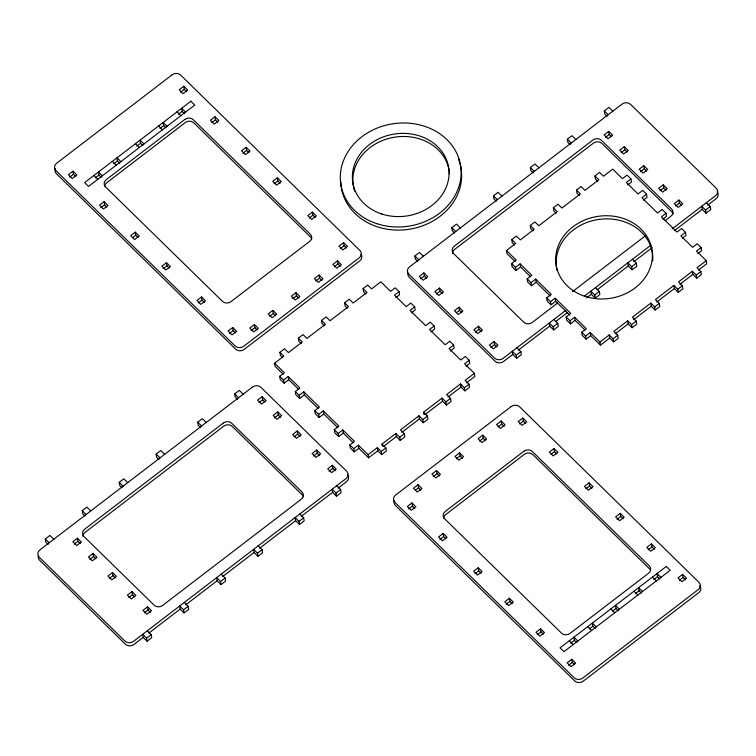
<?xml version="1.0" encoding="UTF-8"?>
<svg xmlns="http://www.w3.org/2000/svg" width="756" height="756" viewBox="0 0 756 756"><rect width="100%" height="100%" fill="white"/><g stroke="black" fill="none" stroke-linecap="round" stroke-linejoin="round"><path stroke-width="1.13" d="M72.954 171.158L68.333 174.693L72.226 178.511L76.847 174.967L72.954 171.158L73.427 174.267L75.77 176.564M183.821 86.25L179.2 89.784L183.103 93.602L187.715 90.058L183.821 86.25L184.294 89.359L186.637 91.646M69.732 177.102L73.427 174.267M180.599 92.194L184.294 89.359M95.284 177.925L98.979 175.099L98.497 171.981L102.4 175.798M113.759 163.778L117.454 160.943L116.982 157.834L120.875 161.642M136.855 146.088L140.55 143.253L140.077 140.144L143.971 143.952M159.96 128.397L163.655 125.562L163.173 122.453L167.076 126.271M178.435 114.241L182.13 111.415L181.657 108.297L185.551 112.115M104.13 201.663L99.508 205.207L103.402 209.015L108.023 205.481L104.13 201.663L104.602 204.781L106.946 207.068M214.997 116.755L210.376 120.289L214.269 124.107L218.89 120.573L214.997 116.755L215.469 119.873L217.813 122.16M100.907 207.607L104.602 204.781M211.774 122.699L215.469 119.873M135.305 232.177L130.684 235.711L134.577 239.529L139.198 235.985L135.305 232.177L135.778 235.286L138.112 237.573M246.172 147.259L241.551 150.803L245.445 154.611L250.066 151.077L246.172 147.259L246.645 150.378L248.989 152.665M133.009 237.412L135.778 235.286M242.95 153.203L246.645 150.378M166.481 262.682L161.86 266.216L165.753 270.034L170.374 266.499L166.481 262.682L166.953 265.8L169.287 268.087M277.348 177.773L272.727 181.308L276.62 185.125L281.241 181.582L277.348 177.773L277.821 180.882L280.164 183.169M163.258 268.626L166.953 265.8M274.126 183.717L277.821 180.882M201.55 297.004L196.929 300.538L200.822 304.356L205.443 300.822L201.55 297.004L202.022 300.113L204.366 302.409M312.417 212.096L307.796 215.63L311.699 219.448L316.31 215.904L312.417 212.096L312.889 215.205L315.233 217.492M198.327 302.948L202.022 300.113M309.195 218.04L312.889 215.205M232.725 327.509L228.104 331.052L231.997 334.861L236.619 331.326L232.725 327.509L233.198 330.627L235.532 332.914M343.593 242.6L338.971 246.135L342.865 249.952L347.486 246.418L343.593 242.6L344.065 245.719L346.409 248.006M229.503 333.453L233.198 330.627M340.37 248.544L344.065 245.719M254.375 324.522L249.754 328.066L253.647 331.875L258.269 328.34L254.375 324.522L254.848 327.641L257.191 329.928M272.85 310.376L268.229 313.91L272.132 317.728L276.753 314.184L272.85 310.376L273.332 313.485L275.666 315.772M295.955 292.685L291.334 296.22L295.227 300.037L299.849 296.494L295.955 292.685L296.428 295.794L298.762 298.081M319.051 274.995L314.43 278.529L318.323 282.347L322.944 278.803L319.051 274.995L319.523 278.104L321.867 280.391M337.526 260.839L332.905 264.383L336.807 268.191L341.419 264.657L337.526 260.839L337.998 263.957L340.342 266.244M251.153 330.466L254.848 327.641M269.637 316.32L273.332 313.485M292.733 298.629L296.428 295.794M315.828 280.939L319.523 278.104M334.303 266.783L337.998 263.957M282.744 357.701L280.41 355.414L279.937 352.305L284.549 348.762L288.452 352.579L302.305 341.967L298.412 338.149L303.033 334.615L306.927 338.423L325.401 324.277L321.508 320.459L326.129 316.925L330.022 320.733L348.507 306.586L344.604 302.769L349.225 299.234L353.128 303.043L366.981 292.43L363.088 288.622L367.709 285.078L371.602 288.896L380.844 281.818L390.578 291.353L395.199 287.819L399.102 291.627L399.574 294.745L395.879 297.571M283.188 374.248L275.071 366.301L274.589 363.192L283.831 356.114L279.937 352.305M48.1 544.367L45.766 542.08L45.284 538.962L49.905 535.428L53.808 539.236M85.059 516.064L82.725 513.778L82.243 510.659L86.864 507.125L90.758 510.933M122.018 487.762L119.675 485.465L119.202 482.356L123.823 478.822L127.717 482.63M158.968 459.459L156.634 457.163L156.161 454.054L160.773 450.519L164.676 454.328M200.548 427.612L198.214 425.326L197.732 422.207L202.353 418.673L206.246 422.491M237.507 399.31L235.163 397.023L234.691 393.904L239.312 390.37L243.205 394.188M417.709 261.368L415.375 259.081L414.893 255.972L419.514 252.428L423.417 256.246M454.668 233.065L452.334 230.778L451.852 227.669L456.473 224.126L460.366 227.943M496.248 201.228L493.904 198.941L493.432 195.823L498.053 192.289L501.946 196.097M533.197 172.926L530.863 170.639L530.381 167.52L535.002 163.986L538.905 167.794M570.156 144.623L567.822 142.336L567.34 139.217L571.961 135.683L575.855 139.491M607.115 116.32L604.772 114.033L604.299 110.915L608.92 107.38L612.814 111.189M284.086 383.188L283.613 380.079L288.225 376.535L288.707 379.654L284.086 383.188L280.192 379.38L279.711 376.261L284.332 372.727L274.589 363.192M399.102 291.627L394.481 295.171L406.17 306.605L410.791 303.071L414.685 306.879L415.167 309.998L411.462 312.823M77.452 538.206L72.831 541.74L76.725 545.558L81.346 542.014L77.452 538.206L77.925 541.315L80.259 543.602M262.19 396.645L257.569 400.179L261.463 403.997L266.084 400.453L262.19 396.645L262.663 399.754L265.006 402.041M423.918 272.859L419.296 276.394L423.19 280.211L427.811 276.668L423.918 272.859L424.39 275.968L426.734 278.255M608.741 131.383L604.12 134.918L608.022 138.735L612.643 135.192L608.741 131.383L609.223 134.492L611.557 136.779M74.23 544.15L77.925 541.315M258.968 402.589L262.663 399.754M420.695 278.803L424.39 275.968M605.518 137.327L609.223 134.492M299.669 398.44L299.196 395.331L303.817 391.797L304.29 394.906L299.669 398.44L295.776 394.632L295.303 391.513L299.924 387.979L288.225 376.535M414.685 306.879L410.064 310.423L425.656 325.675L430.277 322.141L434.171 325.949L434.643 329.068L430.948 331.893M93.035 553.458L88.414 556.992L92.317 560.81L96.929 557.267L93.035 553.458L93.508 556.567L95.851 558.854M277.773 411.897L273.152 415.431L277.055 419.249L281.676 415.705L277.773 411.897L278.255 415.006L280.589 417.293M439.501 288.112L434.88 291.646L438.782 295.464L443.403 291.92L439.501 288.112L439.983 291.221L442.317 293.508M624.333 146.636L619.712 150.17L623.605 153.988L628.227 150.444L624.333 146.636L624.806 149.745L627.14 152.041M89.813 559.402L93.508 556.567M274.56 417.841L278.255 415.006M436.288 294.056L439.983 291.221M621.111 152.58L624.806 149.745M514.609 245.02L512.266 242.733L511.793 239.614L516.414 236.08L520.308 239.898L534.171 229.276L530.268 225.468L534.889 221.933L538.782 225.742L557.267 211.595L553.373 207.777L557.985 204.243L561.888 208.051L580.362 193.905L576.469 190.087L581.09 186.552L584.983 190.361L598.837 179.748L594.944 175.94L599.565 172.396L603.458 176.214L612.7 169.136L622.443 178.671L627.064 175.127L630.958 178.945L631.44 182.054L627.735 184.889M515.044 261.567L506.926 253.619L506.454 250.51L515.687 243.432L511.793 239.614M319.155 417.51L318.682 414.401L323.303 410.858L323.776 413.976L319.155 417.51L315.261 413.702L314.789 410.584L319.401 407.049L303.817 391.797M515.942 270.506L515.469 267.397L520.09 263.853L520.563 266.972L515.942 270.506L512.048 266.688L511.576 263.579L516.197 260.045L506.454 250.51M297.259 430.967L292.638 434.502L296.541 438.319L301.153 434.776L297.259 430.967L297.732 434.076L300.075 436.363M434.171 325.949L429.55 329.484L445.142 344.745L449.754 341.202L453.657 345.019L454.129 348.129L450.434 350.964M112.521 572.528L107.9 576.063L111.793 579.871L116.415 576.337L112.521 572.528L112.994 575.637L115.337 577.924M458.986 307.182L454.365 310.716L458.268 314.534L462.88 310.99L458.986 307.182L459.459 310.291L461.803 312.578M643.81 165.706L639.198 169.24L643.091 173.058L647.712 169.514L643.81 165.706L644.292 168.815L646.626 171.102M109.299 578.463L112.994 575.637M294.037 436.911L297.732 434.076M456.69 312.417L459.459 310.291M630.958 178.945L626.337 182.479L638.026 193.923L642.647 190.389L646.55 194.197L647.023 197.316L643.328 200.142M640.597 171.65L644.292 168.815M531.534 285.759L531.052 282.649L535.673 279.106L536.155 282.224L531.534 285.759L527.641 281.95L527.159 278.832L531.78 275.297L520.09 263.853M338.641 436.581L338.168 433.462L342.789 429.928L343.262 433.037L338.641 436.581L334.747 432.763L334.265 429.654L338.886 426.11L323.303 410.858M646.55 194.197L641.929 197.741L657.512 212.994L662.133 209.45L666.027 213.268L666.508 216.377L662.814 219.212M453.657 345.019L449.036 348.554L460.725 359.998L465.346 356.454L469.24 360.272L469.722 363.381L466.027 366.216M132.007 591.589L127.386 595.133L131.279 598.941L135.9 595.407L132.007 591.589L132.48 594.707L134.823 596.994M316.745 450.028L312.124 453.572L316.017 457.38L320.639 453.846L316.745 450.028L317.218 453.146L319.561 455.433M478.472 326.242L473.851 329.786L477.745 333.594L482.366 330.06L478.472 326.242L478.945 329.361L481.288 331.648M663.295 184.766L658.674 188.31L662.577 192.119L667.198 188.584L663.295 184.766L663.777 187.885L666.112 190.172M313.523 455.972L317.218 453.146M128.785 597.533L132.48 594.707M475.25 332.186L478.945 329.361M660.082 190.71L663.777 187.885M354.233 451.833L353.751 448.724L358.372 445.18L358.845 448.299L354.233 451.833L350.33 448.024L349.858 444.906L354.479 441.372L342.789 429.928M551.02 304.829L550.538 301.71L555.159 298.176L555.641 301.294L551.02 304.829L547.117 301.011L546.645 297.902L551.266 294.368L535.673 279.106M469.24 360.272L464.619 363.806L474.362 373.341L474.844 376.46L466.528 382.829M147.59 606.841L142.969 610.385L146.872 614.193L151.493 610.659L147.59 606.841L148.072 609.96L150.406 612.247M332.328 465.29L327.707 468.824L331.61 472.632L336.231 469.098L332.328 465.29L332.81 468.399L335.144 470.686M494.055 341.504L489.434 345.038L493.337 348.847L497.958 345.312L494.055 341.504L494.537 344.613L496.872 346.9M678.888 200.028L674.267 203.562L678.16 207.38L682.781 203.836L678.888 200.028L679.36 203.137L681.695 205.424M329.115 471.224L332.81 468.399M144.368 612.785L148.072 609.96M490.842 347.439L494.537 344.613M666.027 213.268L661.415 216.802L676.998 232.054L681.619 228.52L685.512 232.338L685.994 235.447L682.29 238.282M675.666 205.972L679.36 203.137M557.522 303.09L532.243 322.453A6.067 5.179 -8.7 0 1 523.728 322.179L453.581 253.534A6.067 5.179 -8.7 0 1 454.309 246.182L592.893 140.049A6.067 5.179 -8.7 0 1 601.407 140.323L671.555 208.968A6.067 5.179 -8.7 0 1 670.827 216.32L665.214 220.62M572.509 291.618L645.548 235.683M377.357 447.637L377.83 450.756L368.588 457.834L368.115 454.715L377.357 447.637L381.251 451.455L381.723 454.564L386.344 451.03L385.872 447.911L381.969 444.103L395.832 433.49L399.726 437.299L400.207 440.417L404.829 436.873L404.347 433.764L400.453 429.947L418.928 415.8L422.831 419.608L423.303 422.727L427.924 419.183L427.442 416.074L423.549 412.256L442.024 398.11L445.927 401.918L446.399 405.036L451.02 401.502L450.548 398.384L446.645 394.575L460.508 383.953L464.401 387.771L464.883 390.88L469.495 387.346L469.022 384.237L465.129 380.419L474.362 373.341M383.377 446.512L396.305 436.599L395.832 433.49M401.852 432.356L419.41 418.909L418.928 415.8M424.948 414.666L442.506 401.219L442.024 398.11M448.043 396.976L460.98 387.072L460.508 383.953M381.251 451.455L385.872 447.911M399.726 437.299L404.347 433.764M422.831 419.608L427.442 416.074M445.927 401.918L450.548 398.384M464.401 387.771L469.022 384.237M565.904 310.272L503.08 358.382A6.067 5.179 -8.7 0 1 494.566 358.108L408.835 274.211A6.067 5.179 -8.7 0 1 409.554 266.859L622.056 104.111A6.067 5.179 -8.7 0 1 630.57 104.394L716.301 188.291A6.067 5.179 -8.7 0 1 715.582 195.643L672.15 228.898M584.379 296.116L650.907 245.171M147.326 630.759L151.228 634.577L151.701 637.686L147.08 641.23L146.607 638.111L142.704 634.303L143.186 637.412L133.944 644.49A6.067 5.179 -8.7 0 1 125.43 644.216L39.699 560.319A6.067 5.179 -8.7 0 1 38.528 555.528M148.724 633.169L180.145 609.109L179.663 606L183.566 609.808L184.039 612.927L188.66 609.383L188.178 606.274L184.284 602.456M185.683 604.866L217.095 580.806L216.622 577.697L220.516 581.506L220.998 584.624L225.619 581.08L225.137 577.971L221.243 574.154M222.642 576.563L254.054 552.504L253.581 549.395L257.475 553.203L257.947 556.322L262.568 552.778L262.096 549.669L258.193 545.851M259.601 548.261L295.634 520.667L295.152 517.548L299.055 521.366L299.527 524.475L304.148 520.941L303.666 517.822L299.773 514.014M301.171 516.414L332.583 492.364L332.111 489.245L336.004 493.063L336.486 496.172L341.107 492.638L340.625 489.519L336.732 485.711M338.13 488.111L346.446 481.742A6.067 5.179 -8.7 0 0 347.495 474.749M516.934 347.769L520.837 351.587L521.309 354.696L516.688 358.24L516.216 355.122L512.313 351.313L512.795 354.422L503.553 361.5A6.067 5.179 -8.7 0 1 495.038 361.226L409.308 277.329A6.067 5.179 -8.7 0 1 407.994 273.058M518.332 350.179L549.754 326.12L549.272 323.001L553.175 326.819L553.647 329.928L558.268 326.394L557.786 323.284L553.893 319.467M555.291 321.876L567.302 312.672M586.703 297.817L591.324 294.273L590.852 291.164L594.745 294.982L595.227 298.091L599.839 294.556L599.366 291.438L595.473 287.63M596.871 290.03L628.283 265.97L627.811 262.861L631.704 266.67L632.177 269.788L636.798 266.254L636.325 263.135L632.422 259.327M633.83 261.727L652.305 247.581M674.475 230.599L702.192 209.365L701.719 206.256L705.613 210.064L706.095 213.183L710.716 209.639L710.234 206.53L706.34 202.712M707.739 205.122L716.055 198.752A6.067 5.179 -8.7 0 0 717.104 191.759M146.607 638.111L151.228 634.577M183.566 609.808L188.178 606.274M220.516 581.506L225.137 577.971M257.475 553.203L262.096 549.669M299.055 521.366L303.666 517.822M336.004 493.063L340.625 489.519M516.216 355.122L520.837 351.587M553.175 326.819L557.786 323.284M594.745 294.982L599.366 291.438M631.704 266.67L636.325 263.135M705.613 210.064L710.234 206.53M570.496 323.899L570.024 320.78L574.645 317.246L575.118 320.355L570.496 323.899L566.603 320.081L566.131 316.972L570.752 313.428L555.159 298.176M685.512 232.338L680.891 235.872L692.581 247.316L697.202 243.772L701.105 247.59L701.577 250.699L697.882 253.534M586.089 339.151L585.616 336.033L590.228 332.498L590.71 335.607L586.089 339.151L582.196 335.333L581.714 332.224L586.335 328.68L574.645 317.246M701.105 247.59L696.484 251.124L706.227 260.659L706.699 263.768L698.383 270.138M609.213 334.955L609.686 338.074L600.453 345.142L599.971 342.033L609.213 334.955L613.107 338.773L613.588 341.882L618.21 338.348L617.728 335.229L613.834 331.421L627.688 320.809L631.591 324.617L632.063 327.735L636.684 324.192L636.212 321.083L632.309 317.265L650.793 303.118L654.687 306.927L655.159 310.045L659.78 306.501L659.308 303.392L655.405 299.574L673.889 285.428L677.782 289.236L678.264 292.355L682.876 288.811L682.403 285.702L678.51 281.884L692.364 271.272L696.257 275.089L696.739 278.199L701.36 274.664L700.878 271.546L696.985 267.737L706.227 260.659M418.04 484.69L413.419 488.234L417.321 492.043L421.933 488.508L418.04 484.69L418.522 487.809L420.856 490.096M436.514 470.544L431.903 474.078L435.796 477.896L440.417 474.352L436.514 470.544L436.996 473.653L439.33 475.94M459.62 452.853L454.999 456.388L458.892 460.206L463.513 456.662L459.62 452.853L460.092 455.962L462.436 458.249M482.715 435.163L478.094 438.697L481.988 442.515L486.609 438.971L482.715 435.163L483.188 438.272L485.532 440.559M501.19 421.007L496.569 424.551L500.472 428.359L505.093 424.825L501.19 421.007L501.672 424.125L504.006 426.412M615.233 333.821L628.17 323.918L627.688 320.809M633.708 319.675L651.266 306.227L650.793 303.118M656.813 301.984L674.361 288.537L673.889 285.428M679.909 284.294L692.846 274.39L692.364 271.272M415.743 489.926L418.522 487.809M433.301 476.488L436.996 473.653M456.397 458.797L460.092 455.962M479.493 441.107L483.188 438.272M497.977 426.951L501.672 424.125M613.107 338.773L617.728 335.229M631.591 324.617L636.212 321.083M654.687 306.927L659.308 303.392M677.782 289.236L682.403 285.702M696.257 275.089L700.878 271.546M411.973 502.938L407.352 506.473L411.255 510.281L415.876 506.747L411.973 502.938L412.455 506.047L414.789 508.334M522.85 418.021L518.229 421.565L522.122 425.373L526.743 421.839L522.85 418.021L523.322 421.139L525.656 423.426M408.76 508.873L412.455 506.047M519.627 423.965L523.322 421.139M443.148 533.443L438.527 536.977L442.43 540.795L447.051 537.251L443.148 533.443L443.63 536.552L445.964 538.839M554.016 448.535L549.404 452.069L553.298 455.887L557.919 452.343L554.016 448.535L554.498 451.644L556.832 453.931M439.935 539.387L443.63 536.552M550.803 454.479L554.498 451.644M478.217 567.765L473.606 571.3L477.499 575.118L482.12 571.574L478.217 567.765L478.699 570.875L481.033 573.161M589.094 482.857L584.473 486.392L588.366 490.2L592.987 486.666L589.094 482.857L589.567 485.966L591.91 488.253M475.004 573.71L478.699 570.875M585.872 488.801L589.567 485.966M509.393 598.27L504.781 601.814L508.675 605.622L513.296 602.088L509.393 598.27L509.875 601.389L512.209 603.675M620.27 513.362L615.649 516.896L619.542 520.714L624.163 517.17L620.27 513.362L620.742 516.471L623.076 518.767M506.18 604.214L509.875 601.389M617.047 519.306L620.742 516.471M540.568 628.784L535.947 632.318L539.85 636.127L544.471 632.592L540.568 628.784L541.05 631.893L543.384 634.18M651.436 543.866L646.824 547.41L650.718 551.218L655.339 547.684L651.436 543.866L651.918 546.985L654.252 549.272M537.355 634.728L541.05 631.893M648.223 549.81L651.918 546.985M570.695 643.176L574.39 640.351L573.917 637.232L577.811 641.05M589.17 629.03L592.865 626.195L592.392 623.086L596.286 626.894M612.265 611.339L615.97 608.504L615.488 605.395L619.391 609.204M635.371 593.649L639.066 590.814L638.584 587.705L642.487 591.513M653.845 579.493L657.54 576.667L657.068 573.549L660.961 577.367M571.744 659.289L567.123 662.823L571.026 666.641L575.637 663.097L571.744 659.289L572.226 662.398L574.56 664.694M682.611 574.38L678 577.915L681.893 581.733L686.514 578.189L682.611 574.38L683.093 577.49L685.427 579.776M568.521 665.233L572.226 662.398M679.398 580.324L683.093 577.49M604.299 110.915L608.193 114.732M702.192 209.365L706.095 213.183M567.34 139.217L571.243 143.035M597.76 181.336L595.426 179.049L594.944 175.94M692.846 274.39L696.739 278.199M579.285 195.492L576.941 193.205L576.469 190.087M674.361 288.537L678.264 292.355M530.381 167.52L534.284 171.338M628.283 265.97L632.177 269.788M556.18 213.183L553.846 210.886L553.373 207.777M651.266 306.227L655.159 310.045M533.084 230.863L530.75 228.577L530.268 225.468M628.17 323.918L632.063 327.735M493.432 195.823L497.325 199.641M591.324 294.273L595.227 298.091M609.686 338.074L613.588 341.882M590.228 332.498L599.971 342.033M520.563 266.972L530.589 276.772M536.155 282.224L550.103 295.87M555.641 301.294L569.58 314.94M575.118 320.355L585.144 330.164M590.71 335.607L600.453 345.142M511.576 263.579L515.469 267.397M527.159 278.832L531.052 282.649M546.645 297.902L550.538 301.71M566.131 316.972L570.024 320.78M581.714 332.224L585.616 336.033M451.852 227.669L455.755 231.478M549.754 326.12L553.647 329.928M414.893 255.972L418.796 259.78M512.795 354.422L516.688 358.24M182.13 111.415L184.464 113.702M657.54 576.667L659.884 578.954M365.904 294.018L363.56 291.731L363.088 288.622M460.98 387.072L464.883 390.88M177.036 111.841L180.93 115.649M652.447 577.093L656.34 580.901M163.655 125.562L165.989 127.859M639.066 590.814L641.4 593.101M347.42 308.174L345.086 305.887L344.604 302.769M442.506 401.219L446.399 405.036M158.552 125.987L162.455 129.805M633.972 591.239L637.866 595.057M140.55 143.253L142.893 145.549M615.97 608.504L618.304 610.791M324.324 325.864L321.99 323.577L321.508 320.459M419.41 418.909L423.303 422.727M135.456 143.678L139.359 147.496M610.867 608.93L614.77 612.747M117.454 160.943L119.798 163.23M592.865 626.195L595.208 628.482M301.228 343.555L298.885 341.268L298.412 338.149M396.305 436.599L400.207 440.417M112.361 161.368L116.254 165.186M587.771 626.62L591.664 630.438M98.979 175.099L101.313 177.386M574.39 640.351L576.724 642.638M377.83 450.756L381.723 454.564M93.886 175.524L97.779 179.333M569.296 640.776L573.19 644.584M358.372 445.18L368.115 454.715M288.707 379.654L298.724 389.463M304.29 394.906L318.238 408.552M323.776 413.976L337.724 427.622M343.262 433.037L353.279 442.846M358.845 448.299L368.588 457.834M279.711 376.261L283.613 380.079M295.303 391.513L299.196 395.331M314.789 410.584L318.682 414.401M334.265 429.654L338.168 433.462M349.858 444.906L353.751 448.724M234.691 393.904L238.584 397.722M332.583 492.364L336.486 496.172M197.732 422.207L201.635 426.025M295.634 520.667L299.527 524.475M156.161 454.054L160.055 457.871M254.054 552.504L257.947 556.322M119.202 482.356L123.096 486.174M217.095 580.806L220.998 584.624M82.243 510.659L86.137 514.477M180.145 609.109L184.039 612.927M45.284 538.962L49.187 542.78M143.186 637.412L147.08 641.23M423.549 412.256L423.87 414.335M381.969 444.103L382.29 446.182M303.525 496.72A6.067 5.179 -8.7 0 0 302.419 495.067L232.272 426.431A6.067 5.179 -8.7 0 0 223.757 426.148L85.173 532.29A6.067 5.179 -8.7 0 0 83.028 536.448M452.636 253.449A6.067 5.179 -8.7 0 1 454.781 249.3L593.365 143.158A6.067 5.179 -8.7 0 1 601.88 143.432L672.027 212.077A6.067 5.179 -8.7 0 1 673.133 213.731M650.642 570.222A6.067 5.179 -8.7 0 0 649.744 569.041L532.848 454.63A6.067 5.179 -8.7 0 0 524.324 454.356L445.794 514.505A6.067 5.179 -8.7 0 0 443.668 518.115M699.735 585.749A6.067 5.179 -8.7 0 1 698.676 592.742L583.188 681.194A6.067 5.179 -8.7 0 1 574.673 680.92L395.416 505.499A6.067 5.179 -8.7 0 1 394.254 500.699M104.649 186.345A6.067 5.179 -8.7 0 1 106.776 182.725L185.305 122.576A6.067 5.179 -8.7 0 1 193.819 122.859L310.725 237.261A6.067 5.179 -8.7 0 1 311.831 238.915M55.434 168.418A6.067 5.179 -8.7 0 0 56.398 173.719L235.645 349.14A6.067 5.179 -8.7 0 0 244.169 349.414L359.658 260.971A6.067 5.179 -8.7 0 0 361.009 254.366M458.495 159.232A60.622 51.805 -8.7 0 1 411.5 228.87A60.622 51.805 -8.7 0 1 340.767 181.525M354.649 191.221A48.497 41.438 -8.7 0 1 393.536 137.356A48.497 41.438 -8.7 0 1 449.499 174.277M557.096 270.572A48.497 41.438 -8.7 0 1 601.143 219.136A48.497 41.438 -8.7 0 1 652.768 260.952M172.132 74.806L56.643 163.258A6.067 5.179 -8.7 0 0 55.916 170.61L235.173 346.031A6.067 5.179 -8.7 0 0 243.687 346.305L359.176 257.853A6.067 5.179 -8.7 0 0 359.903 250.501L180.646 75.08A6.067 5.179 -8.7 0 0 172.132 74.806M190.89 101.228L84.644 182.602L88.537 186.411L194.793 105.037L190.89 101.228M184.833 119.467L106.294 179.616A6.067 5.179 -8.7 0 0 105.575 186.959L222.481 301.37A6.067 5.179 -8.7 0 0 230.996 301.644L309.525 241.495A6.067 5.179 -8.7 0 0 310.253 234.152L193.347 119.741A6.067 5.179 -8.7 0 0 184.833 119.467M252.447 387.11L39.945 549.858A6.067 5.179 -8.7 0 0 39.227 557.2L124.957 641.097A6.067 5.179 -8.7 0 0 133.472 641.381L345.974 478.633A6.067 5.179 -8.7 0 0 346.692 471.281L260.962 387.384A6.067 5.179 -8.7 0 0 252.447 387.11M223.285 423.039L84.7 529.181A6.067 5.179 -8.7 0 0 83.973 536.524L154.12 605.169A6.067 5.179 -8.7 0 0 162.634 605.443L301.219 499.31A6.067 5.179 -8.7 0 0 301.946 491.958L231.799 423.313A6.067 5.179 -8.7 0 0 223.285 423.039M511.15 406.586L395.662 495.029A6.067 5.179 -8.7 0 0 394.944 502.381L574.201 677.801A6.067 5.179 -8.7 0 0 582.715 678.085L698.204 589.633A6.067 5.179 -8.7 0 0 698.922 582.281L519.674 406.86A6.067 5.179 -8.7 0 0 511.15 406.586M523.851 451.247L445.322 511.387A6.067 5.179 -8.7 0 0 444.594 518.739L561.5 633.141A6.067 5.179 -8.7 0 0 570.015 633.424L648.553 573.275A6.067 5.179 -8.7 0 0 649.272 565.923L532.366 451.521A6.067 5.179 -8.7 0 0 523.851 451.247M666.301 566.471L560.054 647.845L563.948 651.663L670.203 570.289L666.301 566.471M377.074 223.757A60.622 51.805 -8.7 0 0 460.706 166.235A60.622 51.805 -8.7 0 0 364.373 134.946A60.622 51.805 -8.7 0 0 377.074 223.757M381.808 214.005A48.497 41.438 -8.7 0 0 448.705 167.983A48.497 41.438 -8.7 0 0 371.64 142.95A48.497 41.438 -8.7 0 0 381.808 214.005M585.116 296.38A48.497 41.438 -8.7 0 0 652.022 250.359A48.497 41.438 -8.7 0 0 574.947 225.326A48.497 41.438 -8.7 0 0 585.116 296.38"/></g></svg>
